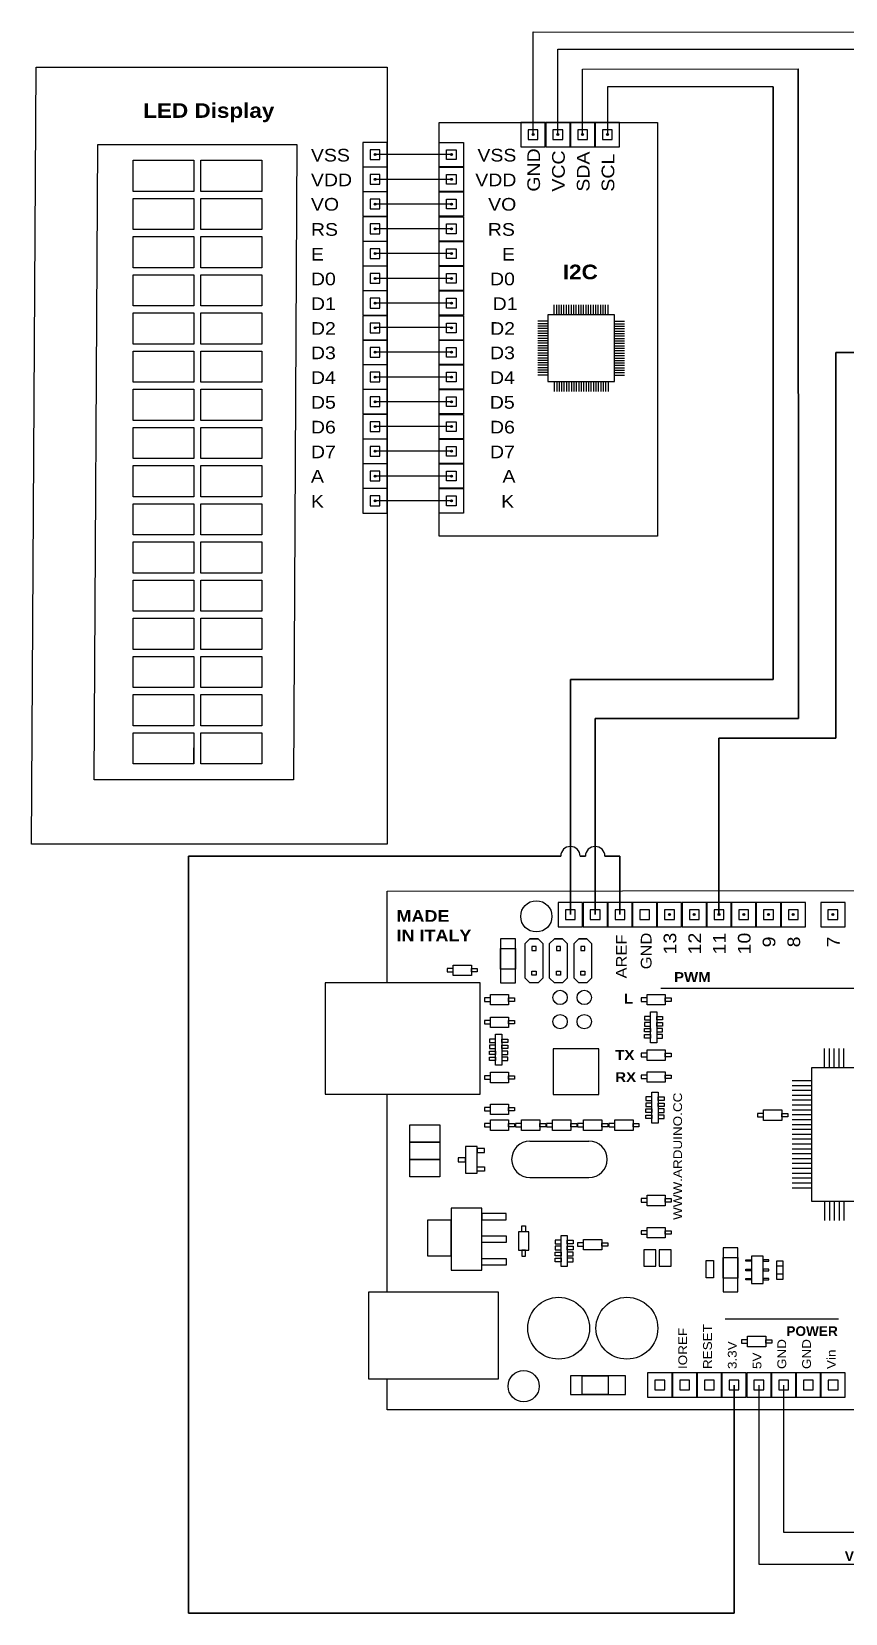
# Model space of a CAD drawing. Header units: millimetres. Extents: x 34 to 252, y 17 to 179.
# Drawn here: x 33.7 to 117.2, y 16.7 to 179 of the extents above; entities that cross this region are included whole.
import ezdxf

# ---------------------------------------------------------------- set-up
doc = ezdxf.new("R2010")
doc.units = ezdxf.units.MM
doc.header["$LTSCALE"] = 10
doc.header["$MEASUREMENT"] = 0
doc.layers.get('0').update_dxf_attribs({"color": 8})
doc.styles.get("Standard").update_dxf_attribs({"font": 'Arial.ttf'})

# ---------------------------------------------------------------- blocks, each defined once
blk = doc.blocks.new('dot')
for radius in [0.1, 0.09, 0.08, 0.07, 0.06, 0.05, 0.04, 0.03, 0.02, 0.01]:
    blk.add_circle((0, 0), radius)

msp = doc.modelspace()

# ---------------------------------------------------------------- linework, layer by layer
for p, q in [((85.17, 168.42), (85.17, 178.98)), ((85.17, 178.98), (210.49, 178.83)), ((87.71, 168.42), (87.71, 177.18)), ((87.71, 177.18), (163.74, 177.18)), ((33.73, 95.62), (34.2, 175.35)), ((34.2, 175.35), (70.2, 175.35)), ((70.2, 175.35), (70.2, 95.62)), ((70.2, 175.35), (70.2, 167.62)), ((90.25, 175.15), (112.35, 175.17)), ((90.25, 168.42), (90.25, 175.15)), ((109.79, 173.31), (92.79, 173.31)), ((92.79, 173.31), (92.79, 168.42)), ((76.79, 166.37), (68.95, 166.37)), ((76.79, 163.83), (68.95, 163.83)), ((76.79, 161.29), (68.95, 161.29)), ((76.79, 158.75), (68.95, 158.75)), ((76.79, 156.21), (68.95, 156.21)), ((76.79, 153.67), (68.95, 153.67)), ((76.79, 151.13), (68.95, 151.13)), ((87.34, 149.94), (87.34, 150.94)), ((87.59, 149.94), (87.59, 150.94)), ((87.84, 149.94), (87.84, 150.94)), ((88.09, 149.94), (88.09, 150.94)), ((88.34, 149.94), (88.34, 150.94)), ((88.59, 149.94), (88.59, 150.94)), ((88.85, 149.94), (88.85, 150.94)), ((89.1, 149.94), (89.1, 150.94)), ((89.35, 149.94), (89.35, 150.94)), ((89.6, 149.94), (89.6, 150.94)), ((89.85, 149.94), (89.85, 150.94)), ((90.1, 149.94), (90.1, 150.94)), ((90.35, 149.94), (90.35, 150.94)), ((90.6, 149.94), (90.6, 150.94)), ((90.85, 149.94), (90.85, 150.94)), ((91.1, 149.94), (91.1, 150.94)), ((91.35, 149.94), (91.35, 150.94)), ((91.61, 149.94), (91.61, 150.94)), ((91.86, 149.94), (91.86, 150.94)), ((92.11, 149.94), (92.11, 150.94)), ((92.36, 149.94), (92.36, 150.94)), ((92.61, 149.94), (92.61, 150.94)), ((92.86, 149.94), (92.86, 150.94)), ((76.79, 148.63), (68.95, 148.63)), ((86.67, 149.27), (85.67, 149.27)), ((86.67, 149.02), (85.67, 149.02)), ((86.67, 148.77), (85.67, 148.77)), ((86.67, 148.52), (85.67, 148.52)), ((86.67, 148.26), (85.67, 148.26)), ((86.67, 148.01), (85.67, 148.01)), ((86.67, 147.76), (85.67, 147.76)), ((93.53, 149.27), (94.53, 149.27)), ((93.53, 149.02), (94.53, 149.02)), ((93.53, 148.77), (94.53, 148.77)), ((93.53, 148.52), (94.53, 148.52)), ((93.53, 148.26), (94.53, 148.26)), ((93.53, 148.01), (94.53, 148.01)), ((93.53, 147.76), (94.53, 147.76)), ((76.79, 146.09), (68.95, 146.09)), ((86.67, 147.51), (85.67, 147.51)), ((86.67, 147.26), (85.67, 147.26)), ((86.67, 147.01), (85.67, 147.01)), ((86.67, 146.76), (85.67, 146.76)), ((86.67, 146.51), (85.67, 146.51)), ((86.67, 146.26), (85.67, 146.26)), ((93.53, 147.51), (94.53, 147.51)), ((93.53, 147.26), (94.53, 147.26)), ((93.53, 147.01), (94.53, 147.01)), ((93.53, 146.76), (94.53, 146.76)), ((93.53, 146.51), (94.53, 146.51)), ((93.53, 146.26), (94.53, 146.26)), ((86.67, 146.01), (85.67, 146.01)), ((86.67, 145.76), (85.67, 145.76)), ((86.67, 145.5), (85.67, 145.5)), ((86.67, 145.25), (85.67, 145.25)), ((86.67, 145), (85.67, 145)), ((86.67, 144.75), (85.67, 144.75)), ((86.67, 144.5), (85.67, 144.5)), ((93.53, 146.01), (94.53, 146.01)), ((93.53, 145.76), (94.53, 145.76)), ((93.53, 145.5), (94.53, 145.5)), ((93.53, 145.25), (94.53, 145.25)), ((93.53, 145), (94.53, 145)), ((93.53, 144.75), (94.53, 144.75)), ((93.53, 144.5), (94.53, 144.5)), ((76.79, 143.55), (68.95, 143.55)), ((86.67, 144.25), (85.67, 144.25)), ((86.67, 144), (85.67, 144)), ((86.67, 143.75), (85.67, 143.75)), ((87.34, 143.08), (87.34, 142.07)), ((87.59, 143.08), (87.59, 142.07)), ((87.84, 143.08), (87.84, 142.07)), ((88.09, 143.08), (88.09, 142.07)), ((88.34, 143.08), (88.34, 142.07)), ((88.59, 143.08), (88.59, 142.07)), ((88.85, 143.08), (88.85, 142.07)), ((89.1, 143.08), (89.1, 142.07)), ((89.35, 143.08), (89.35, 142.07)), ((89.6, 143.08), (89.6, 142.07)), ((89.85, 143.08), (89.85, 142.07)), ((90.1, 143.08), (90.1, 142.07)), ((90.35, 143.08), (90.35, 142.07)), ((90.6, 143.08), (90.6, 142.07)), ((90.85, 143.08), (90.85, 142.07)), ((91.1, 143.08), (91.1, 142.07)), ((91.35, 143.08), (91.35, 142.07)), ((91.61, 143.08), (91.61, 142.07)), ((91.86, 143.08), (91.86, 142.07)), ((92.11, 143.08), (92.11, 142.07)), ((92.36, 143.08), (92.36, 142.07)), ((92.61, 143.08), (92.61, 142.07)), ((92.86, 143.08), (92.86, 142.07)), ((93.53, 144.25), (94.53, 144.25)), ((93.53, 144), (94.53, 144)), ((93.53, 143.75), (94.53, 143.75)), ((76.79, 141.01), (68.95, 141.01)), ((76.79, 138.47), (68.95, 138.47)), ((76.79, 135.93), (68.95, 135.93)), ((76.79, 133.39), (68.95, 133.39)), ((76.79, 130.85), (68.95, 130.85)), ((50.38, 103.87), (50.38, 105.5)), ((70.2, 95.62), (33.73, 95.62)), ((84.37, 85.43), (84.84, 85.91)), ((84.37, 81.89), (84.37, 85.43)), ((85.68, 85.91), (86.16, 85.43)), ((86.16, 85.43), (86.16, 81.89)), ((86.87, 85.43), (87.35, 85.91)), ((86.87, 81.89), (86.87, 85.43)), ((88.18, 85.91), (88.66, 85.43)), ((88.66, 85.43), (88.66, 81.89)), ((89.38, 85.43), (89.86, 85.91)), ((89.38, 81.89), (89.38, 85.43)), ((90.69, 85.91), (91.17, 85.43)), ((91.17, 85.43), (91.17, 81.89)), ((84.84, 81.41), (84.37, 81.89)), ((85.68, 81.41), (84.84, 81.41)), ((86.16, 81.89), (85.68, 81.41)), ((87.35, 81.41), (86.87, 81.89)), ((88.18, 81.41), (87.35, 81.41)), ((88.66, 81.89), (88.18, 81.41)), ((89.86, 81.41), (89.38, 81.89)), ((90.69, 81.41), (89.86, 81.41)), ((91.17, 81.89), (90.69, 81.41)), ((98.27, 80.87), (129.17, 80.87)), ((115.06, 72.68), (115.06, 74.68)), ((115.56, 72.68), (115.56, 74.68)), ((116.06, 72.68), (116.06, 74.68)), ((116.56, 72.68), (116.56, 74.68)), ((117.06, 72.68), (117.06, 74.68)), ((113.73, 71.35), (111.73, 71.35)), ((113.73, 70.85), (111.73, 70.85)), ((113.73, 70.35), (111.73, 70.35)), ((113.73, 69.85), (111.73, 69.85)), ((113.73, 69.35), (111.73, 69.35)), ((113.73, 68.85), (111.73, 68.85)), ((113.73, 68.35), (111.73, 68.35)), ((113.73, 67.85), (111.73, 67.85)), ((113.73, 67.35), (111.73, 67.35)), ((113.73, 66.85), (111.73, 66.85)), ((84.84, 65.16), (90.9, 65.16)), ((113.73, 66.35), (111.73, 66.35)), ((113.73, 65.85), (111.73, 65.85)), ((113.73, 65.35), (111.73, 65.35)), ((113.73, 64.85), (111.73, 64.85)), ((113.73, 64.35), (111.73, 64.35)), ((113.73, 63.85), (111.73, 63.85)), ((113.73, 63.35), (111.73, 63.35)), ((113.73, 62.85), (111.73, 62.85)), ((113.73, 62.35), (111.73, 62.35)), ((113.73, 61.85), (111.73, 61.85)), ((84.84, 61.42), (90.9, 61.42)), ((113.73, 61.35), (111.73, 61.35)), ((113.73, 60.85), (111.73, 60.85)), ((113.73, 60.35), (111.73, 60.35)), ((115.06, 59.01), (115.06, 57.01)), ((115.56, 59.01), (115.56, 57.01)), ((116.06, 59.01), (116.06, 57.01)), ((116.56, 59.01), (116.56, 57.01)), ((117.06, 59.01), (117.06, 57.01)), ((104.87, 46.92), (116.5, 46.92)), ((108.33, 40.14), (108.33, 21.76)), ((110.87, 40.14), (110.87, 25.04)), ((110.87, 25.04), (210.47, 25.04)), ((108.33, 21.76), (213.37, 21.76))]:
    msp.add_line(p, q)
at = {"lineweight": 30}
for p, q in [((112.39, 108.52), (112.35, 175.17)), ((109.79, 173.31), (109.79, 112.51)), ((116.24, 146.06), (116.24, 143.55)), ((161.66, 146.06), (116.24, 146.06)), ((116.24, 106.5), (116.24, 143.55)), ((109.79, 112.51), (89, 112.51)), ((89, 112.51), (89, 88.4)), ((91.54, 88.4), (91.54, 108.52)), ((91.54, 108.52), (112.39, 108.52)), ((104.24, 88.5), (104.24, 106.5)), ((104.24, 106.5), (116.24, 106.5)), ((49.83, 94.39), (49.83, 16.72)), ((88, 94.39), (49.83, 94.39)), ((90.54, 94.39), (90, 94.39)), ((94.08, 94.39), (92.54, 94.39)), ((94.08, 88.4), (94.08, 94.39)), ((105.79, 16.72), (105.79, 40.14)), ((49.83, 16.72), (105.79, 16.72))]:
    msp.add_line(p, q, dxfattribs=at)
for points in [[(75.54, 169.67), (97.93, 169.67), (97.93, 127.21), (75.54, 127.21)], [(40.52, 167.42), (60.95, 167.42), (60.59, 102.24), (40.16, 102.24)], [(44.15, 165.79), (50.38, 165.79), (50.38, 162.59), (44.15, 162.59)], [(51.1, 165.79), (57.33, 165.79), (57.33, 162.59), (51.1, 162.59)], [(44.15, 161.87), (50.38, 161.87), (50.38, 158.68), (44.15, 158.68)], [(51.1, 161.87), (57.33, 161.87), (57.33, 158.68), (51.1, 158.68)], [(44.15, 157.96), (50.38, 157.96), (50.38, 154.76), (44.15, 154.76)], [(51.1, 157.96), (57.33, 157.96), (57.33, 154.76), (51.1, 154.76)], [(44.15, 154.04), (50.38, 154.04), (50.38, 150.85), (44.15, 150.85)], [(51.1, 154.04), (57.33, 154.04), (57.33, 150.85), (51.1, 150.85)], [(44.15, 150.13), (50.38, 150.13), (50.38, 146.93), (44.15, 146.93)], [(51.1, 150.13), (57.33, 150.13), (57.33, 146.93), (51.1, 146.93)], [(86.67, 143.08), (93.53, 143.08), (93.53, 149.94), (86.67, 149.94)], [(44.15, 146.21), (50.38, 146.21), (50.38, 143.02), (44.15, 143.02)], [(51.1, 146.21), (57.33, 146.21), (57.33, 143.02), (51.1, 143.02)], [(44.15, 142.3), (50.38, 142.3), (50.38, 139.1), (44.15, 139.1)], [(51.1, 142.3), (57.33, 142.3), (57.33, 139.1), (51.1, 139.1)], [(44.15, 138.38), (50.38, 138.38), (50.38, 135.19), (44.15, 135.19)], [(51.1, 138.38), (57.33, 138.38), (57.33, 135.19), (51.1, 135.19)], [(44.15, 134.47), (50.38, 134.47), (50.38, 131.27), (44.15, 131.27)], [(51.1, 134.47), (57.33, 134.47), (57.33, 131.27), (51.1, 131.27)], [(44.15, 130.55), (50.38, 130.55), (50.38, 127.36), (44.15, 127.36)], [(51.1, 130.55), (57.33, 130.55), (57.33, 127.36), (51.1, 127.36)], [(44.15, 126.64), (50.38, 126.64), (50.38, 123.44), (44.15, 123.44)], [(51.1, 126.64), (57.33, 126.64), (57.33, 123.44), (51.1, 123.44)], [(44.15, 122.72), (50.38, 122.72), (50.38, 119.53), (44.15, 119.53)], [(51.1, 122.72), (57.33, 122.72), (57.33, 119.53), (51.1, 119.53)], [(44.15, 118.81), (50.38, 118.81), (50.38, 115.61), (44.15, 115.61)], [(51.1, 118.81), (57.33, 118.81), (57.33, 115.61), (51.1, 115.61)], [(44.15, 114.89), (50.38, 114.89), (50.38, 111.7), (44.15, 111.7)], [(51.1, 114.89), (57.33, 114.89), (57.33, 111.7), (51.1, 111.7)], [(44.15, 110.98), (50.38, 110.98), (50.38, 107.78), (44.15, 107.78)], [(51.1, 110.98), (57.33, 110.98), (57.33, 107.78), (51.1, 107.78)], [(44.15, 107.06), (50.38, 107.06), (50.38, 103.87), (44.15, 103.87)], [(51.1, 107.06), (57.33, 107.06), (57.33, 103.87), (51.1, 103.87)], [(81.83, 81.41), (83.35, 81.41), (83.35, 85.91), (81.83, 85.91)], [(81.83, 84.94), (83.35, 84.94), (83.35, 82.81), (81.83, 82.81)], [(84.84, 85.91), (84.84, 85.91), (85.68, 85.91), (85.68, 85.91)], [(85.05, 85.13), (85.05, 84.72), (85.47, 84.72), (85.47, 85.13)], [(87.35, 85.91), (87.35, 85.91), (88.18, 85.91), (88.18, 85.91)], [(87.56, 85.13), (87.56, 84.72), (87.98, 84.72), (87.98, 85.13)], [(89.86, 85.91), (89.86, 85.91), (90.69, 85.91), (90.69, 85.91)], [(90.07, 85.13), (90.07, 84.72), (90.48, 84.72), (90.48, 85.13)], [(76.97, 82.88), (76.35, 82.88), (76.35, 82.52), (76.97, 82.52)], [(76.97, 83.23), (78.84, 83.23), (78.84, 82.15), (76.97, 82.15)], [(78.84, 82.88), (79.45, 82.88), (79.45, 82.52), (78.84, 82.52)], [(85.05, 82.18), (85.05, 82.6), (85.47, 82.6), (85.47, 82.18)], [(87.56, 82.18), (87.56, 82.6), (87.98, 82.6), (87.98, 82.18)], [(90.07, 82.18), (90.07, 82.6), (90.48, 82.6), (90.48, 82.18)], [(80.79, 79.85), (80.17, 79.85), (80.17, 79.5), (80.79, 79.5)], [(80.79, 80.21), (82.66, 80.21), (82.66, 79.13), (80.79, 79.13)], [(82.66, 79.85), (83.27, 79.85), (83.27, 79.5), (82.66, 79.5)], [(96.86, 79.86), (96.24, 79.86), (96.24, 79.5), (96.86, 79.5)], [(96.86, 80.21), (98.73, 80.21), (98.73, 79.13), (96.86, 79.13)], [(98.73, 79.86), (99.35, 79.86), (99.35, 79.5), (98.73, 79.5)], [(80.79, 77.89), (82.66, 77.89), (82.66, 76.81), (80.79, 76.81)], [(97.21, 77.94), (96.6, 77.94), (96.6, 77.59), (97.21, 77.59)], [(97.21, 78.43), (97.85, 78.43), (97.85, 75.26), (97.21, 75.26)], [(97.85, 77.94), (98.46, 77.94), (98.46, 77.59), (97.85, 77.59)], [(80.79, 77.54), (80.17, 77.54), (80.17, 77.18), (80.79, 77.18)], [(82.66, 77.54), (83.27, 77.54), (83.27, 77.18), (82.66, 77.18)], [(97.21, 77.33), (96.6, 77.33), (96.6, 76.97), (97.21, 76.97)], [(97.21, 76.36), (96.6, 76.36), (96.6, 76.71), (97.21, 76.71)], [(97.85, 77.33), (98.46, 77.33), (98.46, 76.97), (97.85, 76.97)], [(97.85, 76.36), (98.46, 76.36), (98.46, 76.71), (97.85, 76.71)], [(81.33, 75.63), (80.71, 75.63), (80.71, 75.28), (81.33, 75.28)], [(81.33, 75.02), (80.71, 75.02), (80.71, 74.66), (81.33, 74.66)], [(81.33, 76.12), (81.96, 76.12), (81.96, 72.95), (81.33, 72.95)], [(81.96, 75.63), (82.57, 75.63), (82.57, 75.28), (81.96, 75.28)], [(81.96, 75.02), (82.57, 75.02), (82.57, 74.66), (81.96, 74.66)], [(97.21, 75.74), (96.6, 75.74), (96.6, 76.1), (97.21, 76.1)], [(97.85, 75.74), (98.46, 75.74), (98.46, 76.1), (97.85, 76.1)], [(81.33, 74.05), (80.71, 74.05), (80.71, 74.4), (81.33, 74.4)], [(81.33, 73.43), (80.71, 73.43), (80.71, 73.79), (81.33, 73.79)], [(81.96, 74.05), (82.57, 74.05), (82.57, 74.4), (81.96, 74.4)], [(81.96, 73.43), (82.57, 73.43), (82.57, 73.79), (81.96, 73.79)], [(87.22, 69.96), (91.9, 69.96), (91.9, 74.64), (87.22, 74.64)], [(96.86, 74.17), (96.24, 74.17), (96.24, 73.81), (96.86, 73.81)], [(96.86, 74.53), (98.73, 74.53), (98.73, 73.45), (96.86, 73.45)], [(98.73, 74.17), (99.35, 74.17), (99.35, 73.81), (98.73, 73.81)], [(80.79, 71.87), (80.17, 71.87), (80.17, 71.52), (80.79, 71.52)], [(80.79, 72.23), (82.66, 72.23), (82.66, 71.15), (80.79, 71.15)], [(82.66, 71.87), (83.27, 71.87), (83.27, 71.52), (82.66, 71.52)], [(96.86, 71.92), (96.24, 71.92), (96.24, 71.57), (96.86, 71.57)], [(96.86, 72.28), (98.73, 72.28), (98.73, 71.2), (96.86, 71.2)], [(98.73, 71.92), (99.35, 71.92), (99.35, 71.57), (98.73, 71.57)], [(113.73, 59.01), (127.4, 59.01), (127.4, 72.68), (113.73, 72.68)], [(97.36, 70.17), (97.99, 70.17), (97.99, 67), (97.36, 67)], [(80.79, 68.61), (80.17, 68.61), (80.17, 68.26), (80.79, 68.26)], [(80.79, 68.97), (82.66, 68.97), (82.66, 67.89), (80.79, 67.89)], [(82.66, 68.61), (83.27, 68.61), (83.27, 68.26), (82.66, 68.26)], [(97.36, 69.69), (96.75, 69.69), (96.75, 69.33), (97.36, 69.33)], [(97.36, 69.07), (96.75, 69.07), (96.75, 68.72), (97.36, 68.72)], [(97.36, 68.1), (96.75, 68.1), (96.75, 68.46), (97.36, 68.46)], [(97.99, 69.69), (98.61, 69.69), (98.61, 69.33), (97.99, 69.33)], [(97.99, 69.07), (98.61, 69.07), (98.61, 68.72), (97.99, 68.72)], [(97.99, 68.1), (98.61, 68.1), (98.61, 68.46), (97.99, 68.46)], [(108.81, 68.37), (110.68, 68.37), (110.68, 67.29), (108.81, 67.29)], [(72.54, 66.84), (75.62, 66.84), (75.62, 65.06), (72.54, 65.06)], [(80.79, 66.98), (80.17, 66.98), (80.17, 66.62), (80.79, 66.62)], [(80.79, 67.33), (82.66, 67.33), (82.66, 66.25), (80.79, 66.25)], [(82.66, 66.98), (83.27, 66.98), (83.27, 66.62), (82.66, 66.62)], [(83.98, 66.98), (83.36, 66.98), (83.36, 66.62), (83.98, 66.62)], [(83.98, 67.33), (85.85, 67.33), (85.85, 66.25), (83.98, 66.25)], [(85.85, 66.98), (86.46, 66.98), (86.46, 66.62), (85.85, 66.62)], [(87.17, 66.98), (86.56, 66.98), (86.56, 66.62), (87.17, 66.62)], [(87.17, 67.33), (89.04, 67.33), (89.04, 66.25), (87.17, 66.25)], [(89.04, 66.98), (89.66, 66.98), (89.66, 66.62), (89.04, 66.62)], [(90.35, 66.98), (89.74, 66.98), (89.74, 66.62), (90.35, 66.62)], [(90.35, 67.33), (92.22, 67.33), (92.22, 66.25), (90.35, 66.25)], [(92.22, 66.98), (92.84, 66.98), (92.84, 66.62), (92.22, 66.62)], [(93.54, 66.98), (92.93, 66.98), (92.93, 66.62), (93.54, 66.62)], [(93.54, 67.33), (95.42, 67.33), (95.42, 66.25), (93.54, 66.25)], [(95.42, 66.98), (96.03, 66.98), (96.03, 66.62), (95.42, 66.62)], [(97.36, 67.49), (96.75, 67.49), (96.75, 67.84), (97.36, 67.84)], [(97.99, 67.49), (98.61, 67.49), (98.61, 67.84), (97.99, 67.84)], [(108.81, 68.01), (108.19, 68.01), (108.19, 67.65), (108.81, 67.65)], [(110.68, 68.01), (111.3, 68.01), (111.3, 67.65), (110.68, 67.65)], [(72.54, 65.06), (75.62, 65.06), (75.62, 63.28), (72.54, 63.28)], [(78.23, 63.46), (77.48, 63.46), (77.48, 63.03), (78.23, 63.03)], [(78.23, 61.89), (79.44, 61.89), (79.44, 64.61), (78.23, 64.61)], [(80.19, 64.41), (79.44, 64.41), (79.44, 63.98), (80.19, 63.98)], [(72.54, 63.28), (75.62, 63.28), (75.62, 61.5), (72.54, 61.5)], [(80.19, 62.09), (79.44, 62.09), (79.44, 62.52), (80.19, 62.52)], [(96.86, 59.26), (96.24, 59.26), (96.24, 58.91), (96.86, 58.91)], [(96.86, 59.62), (98.73, 59.62), (98.73, 58.54), (96.86, 58.54)], [(98.73, 59.26), (99.35, 59.26), (99.35, 58.91), (98.73, 58.91)], [(76.78, 57.06), (74.34, 57.06), (74.34, 53.4), (76.78, 53.4)], [(76.78, 51.91), (79.9, 51.91), (79.9, 58.28), (76.78, 58.28)], [(79.9, 57.08), (82.4, 57.08), (82.4, 57.75), (79.9, 57.75)], [(79.9, 55.43), (82.4, 55.43), (82.4, 54.76), (79.9, 54.76)], [(83.67, 55.85), (83.67, 53.98), (84.75, 53.98), (84.75, 55.85)], [(84.03, 55.85), (84.03, 56.47), (84.38, 56.47), (84.38, 55.85)], [(88.04, 55.47), (88.67, 55.47), (88.67, 52.31), (88.04, 52.31)], [(96.86, 55.95), (96.24, 55.95), (96.24, 55.6), (96.86, 55.6)], [(96.86, 56.31), (98.73, 56.31), (98.73, 55.23), (96.86, 55.23)], [(98.73, 55.95), (99.35, 55.95), (99.35, 55.6), (98.73, 55.6)], [(84.03, 53.98), (84.03, 53.37), (84.38, 53.37), (84.38, 53.98)], [(88.04, 54.99), (87.42, 54.99), (87.42, 54.63), (88.04, 54.63)], [(88.04, 54.37), (87.42, 54.37), (87.42, 54.02), (88.04, 54.02)], [(88.04, 53.4), (87.42, 53.4), (87.42, 53.76), (88.04, 53.76)], [(88.67, 54.99), (89.28, 54.99), (89.28, 54.63), (88.67, 54.63)], [(88.67, 54.37), (89.28, 54.37), (89.28, 54.02), (88.67, 54.02)], [(88.67, 53.4), (89.28, 53.4), (89.28, 53.76), (88.67, 53.76)], [(90.35, 54.72), (89.73, 54.72), (89.73, 54.37), (90.35, 54.37)], [(90.35, 55.08), (92.22, 55.08), (92.22, 54), (90.35, 54)], [(92.22, 54.72), (92.84, 54.72), (92.84, 54.37), (92.22, 54.37)], [(96.52, 52.33), (97.75, 52.33), (97.75, 54), (96.52, 54)], [(98.1, 52.33), (99.34, 52.33), (99.34, 54), (98.1, 54)], [(104.66, 49.7), (106.18, 49.7), (106.18, 54.2), (104.66, 54.2)], [(79.9, 53.11), (82.4, 53.11), (82.4, 52.44), (79.9, 52.44)], [(88.04, 52.79), (87.42, 52.79), (87.42, 53.14), (88.04, 53.14)], [(88.67, 52.79), (89.28, 52.79), (89.28, 53.14), (88.67, 53.14)], [(102.92, 52.93), (103.68, 52.93), (103.68, 51.15), (102.92, 51.15)], [(104.66, 53.24), (106.18, 53.24), (106.18, 51.1), (104.66, 51.1)], [(107.57, 52.83), (107, 52.83), (107, 52.98), (107.57, 52.98)], [(107.57, 51.87), (107, 51.87), (107, 52.03), (107.57, 52.03)], [(107.57, 50.54), (108.77, 50.54), (108.77, 53.36), (107.57, 53.36)], [(108.77, 52.83), (109.35, 52.83), (109.35, 52.98), (108.77, 52.98)], [(108.77, 51.87), (109.35, 51.87), (109.35, 52.03), (108.77, 52.03)], [(110.18, 52.88), (110.78, 52.88), (110.78, 50.96), (110.18, 50.96)], [(110.18, 52.36), (110.78, 52.36), (110.78, 51.5), (110.18, 51.5)], [(107.57, 50.92), (107, 50.92), (107, 51.07), (107.57, 51.07)], [(108.77, 50.92), (109.35, 50.92), (109.35, 51.07), (108.77, 51.07)], [(107.17, 44.79), (106.55, 44.79), (106.55, 44.43), (107.17, 44.43)], [(107.17, 45.15), (109.04, 45.15), (109.04, 44.06), (107.17, 44.06)], [(109.04, 44.79), (109.66, 44.79), (109.66, 44.43), (109.04, 44.43)], [(94.64, 39.17), (94.64, 41.07), (89.01, 41.07), (89.01, 39.17)], [(90.22, 39.17), (90.22, 41.07), (92.88, 41.07), (92.88, 39.17)]]:
    msp.add_lwpolyline(points, close=True)
at = {"color": 9}
for points in [[(83.92, 167.17), (86.42, 167.17), (86.42, 169.67), (83.92, 169.67)], [(84.67, 167.92), (85.67, 167.92), (85.67, 168.92), (84.67, 168.92)], [(86.46, 167.17), (88.96, 167.17), (88.96, 169.67), (86.46, 169.67)], [(87.21, 167.92), (88.21, 167.92), (88.21, 168.92), (87.21, 168.92)], [(89, 167.17), (91.5, 167.17), (91.5, 169.67), (89, 169.67)], [(89.75, 167.92), (90.75, 167.92), (90.75, 168.92), (89.75, 168.92)], [(91.54, 167.17), (94.04, 167.17), (94.04, 169.67), (91.54, 169.67)], [(92.29, 167.92), (93.29, 167.92), (93.29, 168.92), (92.29, 168.92)], [(67.7, 167.62), (67.7, 165.12), (70.2, 165.12), (70.2, 167.62)], [(78.04, 167.62), (78.04, 165.12), (75.54, 165.12), (75.54, 167.62)], [(68.45, 166.87), (68.45, 165.87), (69.45, 165.87), (69.45, 166.87)], [(77.29, 166.87), (77.29, 165.87), (76.29, 165.87), (76.29, 166.87)], [(67.7, 165.08), (67.7, 162.58), (70.2, 162.58), (70.2, 165.08)], [(68.45, 164.33), (68.45, 163.33), (69.45, 163.33), (69.45, 164.33)], [(78.04, 165.08), (78.04, 162.58), (75.54, 162.58), (75.54, 165.08)], [(77.29, 164.33), (77.29, 163.33), (76.29, 163.33), (76.29, 164.33)], [(67.7, 162.54), (67.7, 160.04), (70.2, 160.04), (70.2, 162.54)], [(78.04, 162.54), (78.04, 160.04), (75.54, 160.04), (75.54, 162.54)], [(68.45, 161.79), (68.45, 160.79), (69.45, 160.79), (69.45, 161.79)], [(77.29, 161.79), (77.29, 160.79), (76.29, 160.79), (76.29, 161.79)], [(67.7, 160), (67.7, 157.5), (70.2, 157.5), (70.2, 160)], [(68.45, 159.25), (68.45, 158.25), (69.45, 158.25), (69.45, 159.25)], [(78.04, 160), (78.04, 157.5), (75.54, 157.5), (75.54, 160)], [(77.29, 159.25), (77.29, 158.25), (76.29, 158.25), (76.29, 159.25)], [(67.7, 157.46), (67.7, 154.96), (70.2, 154.96), (70.2, 157.46)], [(78.04, 157.46), (78.04, 154.96), (75.54, 154.96), (75.54, 157.46)], [(68.45, 156.71), (68.45, 155.71), (69.45, 155.71), (69.45, 156.71)], [(77.29, 156.71), (77.29, 155.71), (76.29, 155.71), (76.29, 156.71)], [(67.7, 154.92), (67.7, 152.42), (70.2, 152.42), (70.2, 154.92)], [(68.45, 154.17), (68.45, 153.17), (69.45, 153.17), (69.45, 154.17)], [(78.04, 154.92), (78.04, 152.42), (75.54, 152.42), (75.54, 154.92)], [(77.29, 154.17), (77.29, 153.17), (76.29, 153.17), (76.29, 154.17)], [(67.7, 152.38), (67.7, 149.88), (70.2, 149.88), (70.2, 152.38)], [(68.45, 151.63), (68.45, 150.63), (69.45, 150.63), (69.45, 151.63)], [(78.04, 152.38), (78.04, 149.88), (75.54, 149.88), (75.54, 152.38)], [(77.29, 151.63), (77.29, 150.63), (76.29, 150.63), (76.29, 151.63)], [(67.7, 149.84), (67.7, 147.34), (70.2, 147.34), (70.2, 149.84)], [(78.04, 149.84), (78.04, 147.34), (75.54, 147.34), (75.54, 149.84)], [(68.45, 149.09), (68.45, 148.09), (69.45, 148.09), (69.45, 149.09)], [(77.29, 149.09), (77.29, 148.09), (76.29, 148.09), (76.29, 149.09)], [(67.7, 147.34), (67.7, 144.84), (70.2, 144.84), (70.2, 147.34)], [(68.45, 146.59), (68.45, 145.59), (69.45, 145.59), (69.45, 146.59)], [(78.04, 147.34), (78.04, 144.84), (75.54, 144.84), (75.54, 147.34)], [(77.29, 146.59), (77.29, 145.59), (76.29, 145.59), (76.29, 146.59)], [(67.7, 144.8), (67.7, 142.3), (70.2, 142.3), (70.2, 144.8)], [(78.04, 144.8), (78.04, 142.3), (75.54, 142.3), (75.54, 144.8)], [(68.45, 144.05), (68.45, 143.05), (69.45, 143.05), (69.45, 144.05)], [(77.29, 144.05), (77.29, 143.05), (76.29, 143.05), (76.29, 144.05)], [(67.7, 142.26), (67.7, 139.76), (70.2, 139.76), (70.2, 142.26)], [(68.45, 141.51), (68.45, 140.51), (69.45, 140.51), (69.45, 141.51)], [(78.04, 142.26), (78.04, 139.76), (75.54, 139.76), (75.54, 142.26)], [(77.29, 141.51), (77.29, 140.51), (76.29, 140.51), (76.29, 141.51)], [(67.7, 139.72), (67.7, 137.22), (70.2, 137.22), (70.2, 139.72)], [(78.04, 139.72), (78.04, 137.22), (75.54, 137.22), (75.54, 139.72)], [(68.45, 138.97), (68.45, 137.97), (69.45, 137.97), (69.45, 138.97)], [(77.29, 138.97), (77.29, 137.97), (76.29, 137.97), (76.29, 138.97)], [(67.7, 137.18), (67.7, 134.68), (70.2, 134.68), (70.2, 137.18)], [(68.45, 136.43), (68.45, 135.43), (69.45, 135.43), (69.45, 136.43)], [(78.04, 137.18), (78.04, 134.68), (75.54, 134.68), (75.54, 137.18)], [(77.29, 136.43), (77.29, 135.43), (76.29, 135.43), (76.29, 136.43)], [(67.7, 134.64), (67.7, 132.14), (70.2, 132.14), (70.2, 134.64)], [(68.45, 133.89), (68.45, 132.89), (69.45, 132.89), (69.45, 133.89)], [(78.04, 134.64), (78.04, 132.14), (75.54, 132.14), (75.54, 134.64)], [(77.29, 133.89), (77.29, 132.89), (76.29, 132.89), (76.29, 133.89)], [(67.7, 132.1), (67.7, 129.6), (70.2, 129.6), (70.2, 132.1)], [(78.04, 132.1), (78.04, 129.6), (75.54, 129.6), (75.54, 132.1)], [(68.45, 131.35), (68.45, 130.35), (69.45, 130.35), (69.45, 131.35)], [(77.29, 131.35), (77.29, 130.35), (76.29, 130.35), (76.29, 131.35)], [(87.75, 87.15), (90.25, 87.15), (90.25, 89.65), (87.75, 89.65)], [(90.29, 87.15), (92.79, 87.15), (92.79, 89.65), (90.29, 89.65)], [(92.83, 87.15), (95.33, 87.15), (95.33, 89.65), (92.83, 89.65)], [(95.37, 87.15), (97.87, 87.15), (97.87, 89.65), (95.37, 89.65)], [(97.91, 87.15), (100.41, 87.15), (100.41, 89.65), (97.91, 89.65)], [(100.45, 87.15), (102.95, 87.15), (102.95, 89.65), (100.45, 89.65)], [(102.99, 87.15), (105.49, 87.15), (105.49, 89.65), (102.99, 89.65)], [(105.53, 87.15), (108.03, 87.15), (108.03, 89.65), (105.53, 89.65)], [(108.07, 87.15), (110.57, 87.15), (110.57, 89.65), (108.07, 89.65)], [(110.61, 87.15), (113.11, 87.15), (113.11, 89.65), (110.61, 89.65)], [(114.67, 87.15), (117.17, 87.15), (117.17, 89.65), (114.67, 89.65)], [(88.5, 87.9), (89.5, 87.9), (89.5, 88.9), (88.5, 88.9)], [(91.04, 87.9), (92.04, 87.9), (92.04, 88.9), (91.04, 88.9)], [(93.58, 87.9), (94.58, 87.9), (94.58, 88.9), (93.58, 88.9)], [(96.12, 87.9), (97.12, 87.9), (97.12, 88.9), (96.12, 88.9)], [(98.66, 87.9), (99.66, 87.9), (99.66, 88.9), (98.66, 88.9)], [(101.2, 87.9), (102.2, 87.9), (102.2, 88.9), (101.2, 88.9)], [(103.74, 87.9), (104.74, 87.9), (104.74, 88.9), (103.74, 88.9)], [(106.28, 87.9), (107.28, 87.9), (107.28, 88.9), (106.28, 88.9)], [(108.82, 87.9), (109.82, 87.9), (109.82, 88.9), (108.82, 88.9)], [(111.36, 87.9), (112.36, 87.9), (112.36, 88.9), (111.36, 88.9)], [(115.42, 87.9), (116.42, 87.9), (116.42, 88.9), (115.42, 88.9)], [(96.92, 38.89), (99.42, 38.89), (99.42, 41.39), (96.92, 41.39)], [(97.67, 39.64), (98.67, 39.64), (98.67, 40.64), (97.67, 40.64)], [(99.46, 38.89), (101.96, 38.89), (101.96, 41.39), (99.46, 41.39)], [(100.21, 39.64), (101.21, 39.64), (101.21, 40.64), (100.21, 40.64)], [(102, 38.89), (104.5, 38.89), (104.5, 41.39), (102, 41.39)], [(102.75, 39.64), (103.75, 39.64), (103.75, 40.64), (102.75, 40.64)], [(104.54, 38.89), (107.04, 38.89), (107.04, 41.39), (104.54, 41.39)], [(105.29, 39.64), (106.29, 39.64), (106.29, 40.64), (105.29, 40.64)], [(107.08, 38.89), (109.58, 38.89), (109.58, 41.39), (107.08, 41.39)], [(107.83, 39.64), (108.83, 39.64), (108.83, 40.64), (107.83, 40.64)], [(109.62, 38.89), (112.12, 38.89), (112.12, 41.39), (109.62, 41.39)], [(110.37, 39.64), (111.37, 39.64), (111.37, 40.64), (110.37, 40.64)], [(112.16, 38.89), (114.66, 38.89), (114.66, 41.39), (112.16, 41.39)], [(112.91, 39.64), (113.91, 39.64), (113.91, 40.64), (112.91, 40.64)], [(114.7, 38.89), (117.2, 38.89), (117.2, 41.39), (114.7, 41.39)], [(115.45, 39.64), (116.45, 39.64), (116.45, 40.64), (115.45, 40.64)]]:
    msp.add_lwpolyline(points, close=True, dxfattribs=at)
at = {"color": 1}
for points in [[(70.2, 81.41), (70.2, 90.82), (70.2, 90.82), (166.72, 90.94), (166.72, 90.94), (169.26, 88.4), (169.26, 88.4), (169.26, 78.24), (169.26, 78.24), (171.8, 75.7), (171.8, 75.7), (171.8, 41.41)], [(70.2, 49.66), (70.2, 69.98)], [(70.2, 37.6), (70.2, 40.77)], [(169.26, 37.6), (169.26, 37.6), (70.2, 37.6)]]:
    msp.add_lwpolyline(points, dxfattribs=at)
for points in [[(63.85, 69.98), (79.73, 69.98), (79.73, 81.41), (63.85, 81.41)], [(68.3, 40.77), (81.63, 40.77), (81.63, 49.66), (68.3, 49.66)]]:
    msp.add_lwpolyline(points, close=True, dxfattribs=at)
for centre in [(85.5, 88.22), (84.2, 40.02)]:
    msp.add_circle(centre, 1.6, dxfattribs=at)
for centre, radius in [((87.94, 79.9), 0.737), ((90.42, 79.9), 0.737), ((87.94, 77.42), 0.737), ((90.42, 77.42), 0.737), ((87.79, 45.97), 3.17), ((94.79, 45.97), 3.17)]:
    msp.add_circle(centre, radius)
for centre, radius, start, end in [((89, 94.39), 1, 0, 180), ((91.54, 94.39), 1, 0, 180), ((84.84, 63.29), 1.87, 90, 270), ((90.9, 63.29), 1.87, 270, 90)]:
    msp.add_arc(centre, radius, start, end)

# ---------------------------------------------------------------- block references
for p in [(85.17, 168.42), (87.71, 168.42), (90.25, 168.42), (92.79, 168.42), (68.97, 166.37), (76.79, 166.37), (68.97, 163.83), (76.79, 163.83), (68.97, 161.29), (76.79, 161.29), (68.97, 158.75), (76.79, 158.75), (68.97, 156.21), (76.79, 156.21), (68.97, 153.67), (76.79, 153.67), (68.97, 151.13), (76.81, 151.13), (68.97, 148.59), (76.81, 148.59), (68.97, 146.09), (76.79, 146.09), (68.97, 143.55), (76.79, 143.55), (68.97, 141.01), (76.81, 141.01), (68.97, 138.47), (76.81, 138.47), (68.97, 135.93), (76.79, 135.93), (68.97, 133.39), (76.81, 133.39), (68.97, 130.85), (76.81, 130.85), (99.16, 88.4), (101.7, 88.4), (104.24, 88.4), (106.78, 88.4), (109.32, 88.4), (111.86, 88.4), (115.92, 88.4)]:
    msp.add_blockref('dot', p)

# ---------------------------------------------------------------- texts
at = {"width": 1.1}
for s, p in [('VSS', (62.38, 165.66)), ('VSS', (79.46, 165.66)), ('VDD', (62.38, 163.12)), ('VDD', (79.24, 163.12)), ('VO', (62.38, 160.62)), ('VO', (80.56, 160.62)), ('RS', (62.38, 158.04)), ('RS', (80.53, 158.04)), ('E', (62.38, 155.5)), ('E', (81.98, 155.5)), ('D0', (62.38, 152.96)), ('D0', (80.75, 152.96)), ('D1', (62.38, 150.42)), ('D1', (81.02, 150.42)), ('D2', (62.38, 147.88)), ('D2', (80.76, 147.88)), ('D3', (62.38, 145.38)), ('D3', (80.75, 145.38)), ('D4', (62.38, 142.84)), ('D4', (80.75, 142.84)), ('D5', (62.38, 140.3)), ('D5', (80.73, 140.3)), ('D6', (62.38, 137.76)), ('D6', (80.75, 137.76)), ('D7', (62.38, 135.22)), ('D7', (80.75, 135.22)), ('A', (62.38, 132.72)), ('A', (82.03, 132.72)), ('K', (62.38, 130.14)), ('K', (81.89, 130.14))]:
    msp.add_text(s, height=1.3, dxfattribs=at).set_placement(p)
for s, height, p in [('GND', 1.3, (85.88, 162.57)), ('VCC', 1.3, (88.42, 162.57)), ('SDA', 1.3, (90.96, 162.57)), ('SCL', 1.3, (93.5, 162.57)), ('AREF', 1.1, (94.78, 81.85)), ('GND', 1.1, (97.32, 82.79)), ('13', 1.3, (99.86, 84.32)), ('12', 1.3, (102.4, 84.32)), ('11', 1.3, (104.94, 84.32)), ('10', 1.3, (107.48, 84.32)), ('9', 1.3, (110.02, 85.04)), ('8', 1.3, (112.56, 85.04)), ('7', 1.3, (116.62, 85.04)), ('WWW.ARDUINO.CC', 0.9, (100.45, 57.08)), ('IOREF', 0.9, (100.97, 41.78)), ('RESET', 0.9, (103.51, 41.78)), ('3.3V', 0.9, (106.05, 41.78)), ('GND', 0.9, (111.13, 41.78)), ('GND', 0.9, (113.67, 41.78)), ('5V', 0.9, (108.59, 41.78)), ('Vin', 0.9, (116.21, 41.78))]:
    msp.add_text(s, height=height, rotation=90, dxfattribs=at).set_placement(p)
at = {"attachment_point": 1}
for s, width, insert, char_height in [('{\\fArial|b1|i0|c0|p34;\\W1.1;LED Display}', 14.4631, (45.18, 171.64), 1.5), ('{\\fArial|b1|i0|c0|p34;\\W1.1;I2C}', 6.3712, (88.22, 155.08), 1.5), ('{\\fArial|b1|i0|c0|p34;\\W1.1;MADE\\PIN ITALY}', 9.5124, (71.16, 88.86), 1.2), ('{\\fArial|b1|i0|c0|p34;\\W1.1;PWM}', 9.5124, (99.63, 82.5), 1), ('{\\fArial|b1|i0|c0|p34;\\W1.1;L}', 9.5124, (94.49, 80.28), 1), ('{\\fArial|b1|i0|c0|p34;\\W1.1;TX}', 9.5124, (93.6, 74.5), 1), ('{\\fArial|b1|i0|c0|p34;\\W1.1;RX}', 9.5124, (93.6, 72.23), 1), ('{\\fArial|b1|i0|c0|p34;POWER}', 5.4189, (111.15, 46.17), 1), ('{\\fArial|b1|i0|c0|p34;VCC}', 5.4189, (117.15, 23.08), 1)]:
    msp.add_mtext_dynamic_manual_height_columns(s, width=width, gutter_width=1, heights=[0], dxfattribs=dict(at, insert=insert, char_height=char_height))

doc.saveas('drawing.dxf')
